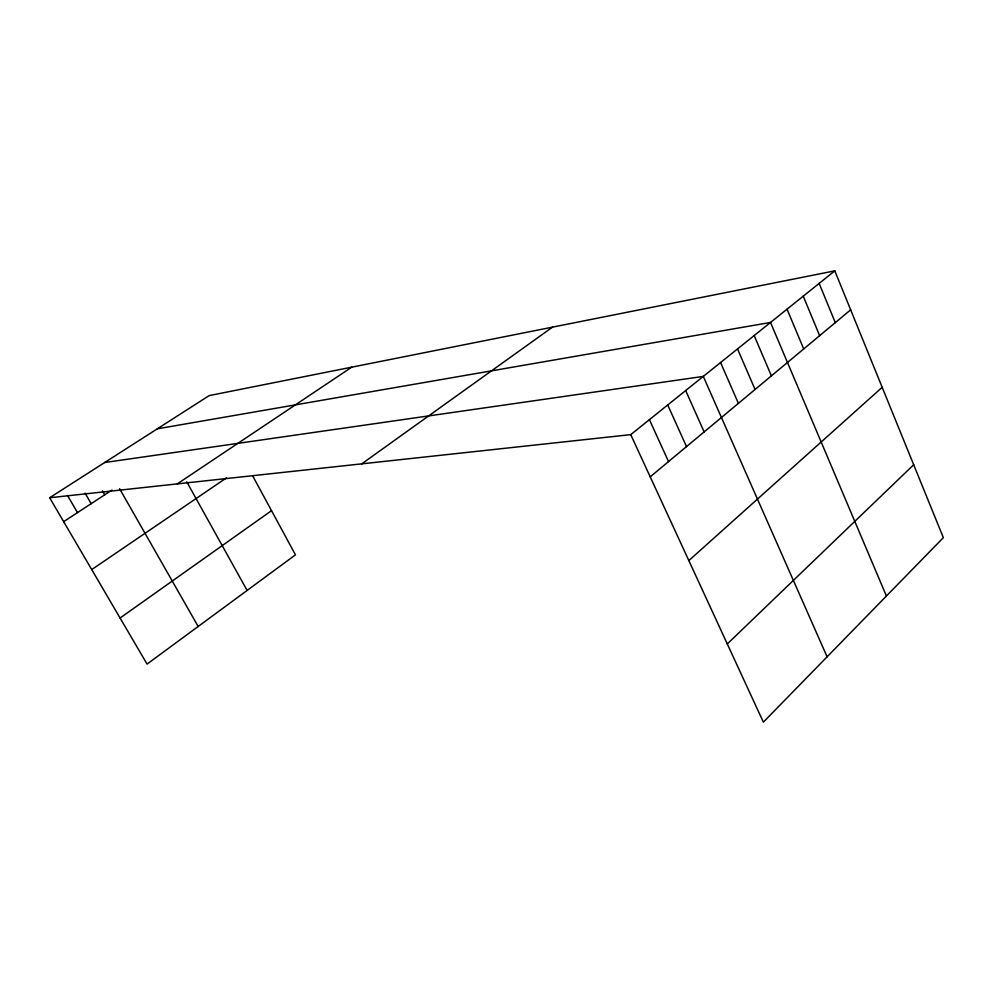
<?xml version="1.0" encoding="UTF-8"?>
<svg xmlns="http://www.w3.org/2000/svg" width="993" height="993" viewBox="0 0 993 993"><rect width="100%" height="100%" fill="white"/><g stroke="black" fill="none" stroke-linecap="round" stroke-linejoin="round"><path stroke-width="1.49" d="M727.298 643.936L913.684 464.761M688.844 560.586L882.181 387.332M650.216 476.851L850.653 309.828M630.741 434.636L834.803 270.853L943.35 537.66L763.369 722.147L630.741 434.636L49.65 497.754L147.063 664.094L295.467 554.851L252.731 475.97M361.75 463.855L552.493 327.144M120.079 618.018L271.523 510.663M91.728 569.597L226.516 477.844M177.288 483.889L351.708 367.187M63.651 521.66L112.01 490.058M49.65 497.754L209.188 395.599L834.803 270.853M157.291 428.827L770.518 322.452L886.414 596.023M104.662 462.527L703.292 376.409L827.107 656.82M67.487 495.42L77.491 512.611M85.075 493.124L91.17 503.674M102.44 490.89L104.712 494.824M119.594 488.717L198.166 626.471M186.771 481.853L247.12 590.438M649.41 419.654L668.537 461.584M667.718 404.958L686.511 446.602M685.679 390.547L704.136 431.918M720.57 362.532L738.407 403.357M737.526 348.928L755.065 389.479M754.171 335.572L771.412 375.851M787.039 309.195L803.709 348.94M803.25 296.175L819.647 335.659M819.163 283.402L835.287 322.626"/></g></svg>
